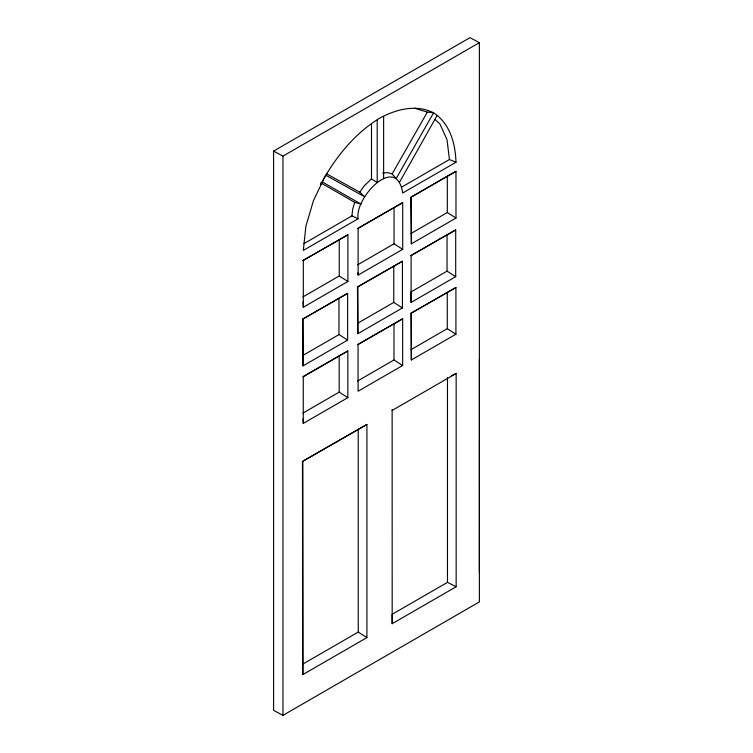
<?xml version="1.0" encoding="UTF-8"?>
<svg xmlns="http://www.w3.org/2000/svg" width="753" height="753" viewBox="0 0 753 753"><rect width="100%" height="100%" fill="white"/><g stroke="black" fill="none" stroke-linecap="round" stroke-linejoin="round"><path stroke-width="1.13" d="M479.379 572.638L479.397 359.501M303.883 243.652L351.943 215.904L352.649 209.296L354.71 202.322L320.712 182.828M326.586 173.792L359.821 192.222L364.65 196.778L325.644 175.157L313.54 200.43L305.916 226.098L303.308 250.41L358.117 218.756C354.409 197.898 396.596 153.047 402.704 193.003L455.979 162.243C455.414 143.559 450.078 123.661 433.615 112.818C415.995 103.989 396.106 109.307 379.644 118.174C353.797 134.072 334.624 158.412 320.411 184.786M399.721 181.859L436.891 115.849M392.134 173.924L427.337 112.112L433.615 112.818L396.172 178.574L392.134 173.924L387.795 172.588L382.74 173.086M359.821 192.222L364.113 185.944L371.493 178.922L371.493 124.264M273.603 151.089L470.023 37.65L479.379 42.676L479.379 601.911L282.949 715.35L273.603 710.324L273.603 151.089L282.949 156.125L479.379 42.676M401.933 186.97L449.447 159.523L455.979 162.243M412.013 196.524L446.303 176.72M411.383 197.098L455.979 171.345L455.979 218.05L411.383 243.803L411.006 197.107L411.383 243.803M357.731 228.385L402.704 202.623L402.704 249.328L358.117 275.08L358.033 272.784M402.704 202.623L358.117 228.375L358.117 275.08M347.895 234.785L302.932 260.547L347.895 234.785L347.895 281.49L303.308 307.243L303.101 301.52M411.006 233.496L447.31 212.534L447.31 176.146L455.979 171.345M357.731 264.774L394.045 243.812L394.045 207.414M302.932 296.936L339.236 275.974L339.236 239.586M455.706 276.662L447.047 271.146L447.047 234.748L410.743 255.719L455.706 229.957L455.706 276.662L411.119 302.414L410.78 293.256M357.468 286.997L402.441 261.235L402.441 307.939L357.854 333.683L357.468 286.997L402.441 261.235M347.632 340.102L338.972 334.586L338.972 298.188L347.632 293.397L347.632 340.102L303.045 365.854L302.659 319.159L337.965 298.772M302.659 319.159L347.632 293.397M410.743 292.108L447.047 271.146M357.468 323.385L393.772 302.414L393.772 266.025M302.659 355.548L338.972 334.586M410.959 313.276L455.923 287.514L455.923 334.219L411.336 359.972L410.959 313.276L455.923 287.514M357.684 344.554L402.657 318.792L402.657 365.497L358.07 391.249L358.07 344.545L402.657 318.792M302.875 376.716L347.848 350.954L347.848 397.659L303.261 423.412L303.092 418.837M347.848 350.954L303.261 376.707L303.261 423.412M410.959 349.674L447.263 328.703L447.263 292.315M357.684 380.952L393.988 359.981L393.988 323.592M302.875 413.115L339.189 392.144L339.189 355.755M303.468 460.874L366.909 424.447L366.909 637.593L302.838 674.594L302.461 461.457L366.909 424.447M392.181 410.413L456.158 373.46L456.158 586.747L392.181 623.691L392.144 614.316L447.47 582.361L456.158 586.747M302.461 664.287L358.24 632.078L358.24 429.248M448.007 234.221L455.706 229.957M451.329 375.719L456.158 373.46M354.71 202.322L361.101 204.157L322.378 181.962M414.592 108.187L427.337 112.112M351.943 215.904L358.117 218.756M371.493 178.922L377.197 182.48L377.197 119.953M447.31 212.534L455.979 218.05M394.045 243.812L402.704 249.328M447.263 328.703L455.923 334.219M393.772 302.414L402.441 307.939M339.236 275.974L347.895 281.49M393.988 359.981L402.657 365.497M339.189 392.144L347.848 397.659M358.24 632.078L366.909 637.593M434.999 119.445L439.94 124.029L447.028 139.7L449.447 159.523M447.47 377.526L447.47 582.361M411.336 313.267L411.336 359.972M411.119 255.709L411.119 302.414M392.144 409.481L392.181 623.691M383.625 116.48L383.625 178.772M357.854 286.978L357.854 333.683M303.308 260.538L303.308 307.243M303.045 319.15L303.045 365.854M302.838 461.438L302.838 674.594M282.949 156.125L282.949 715.35"/></g></svg>
